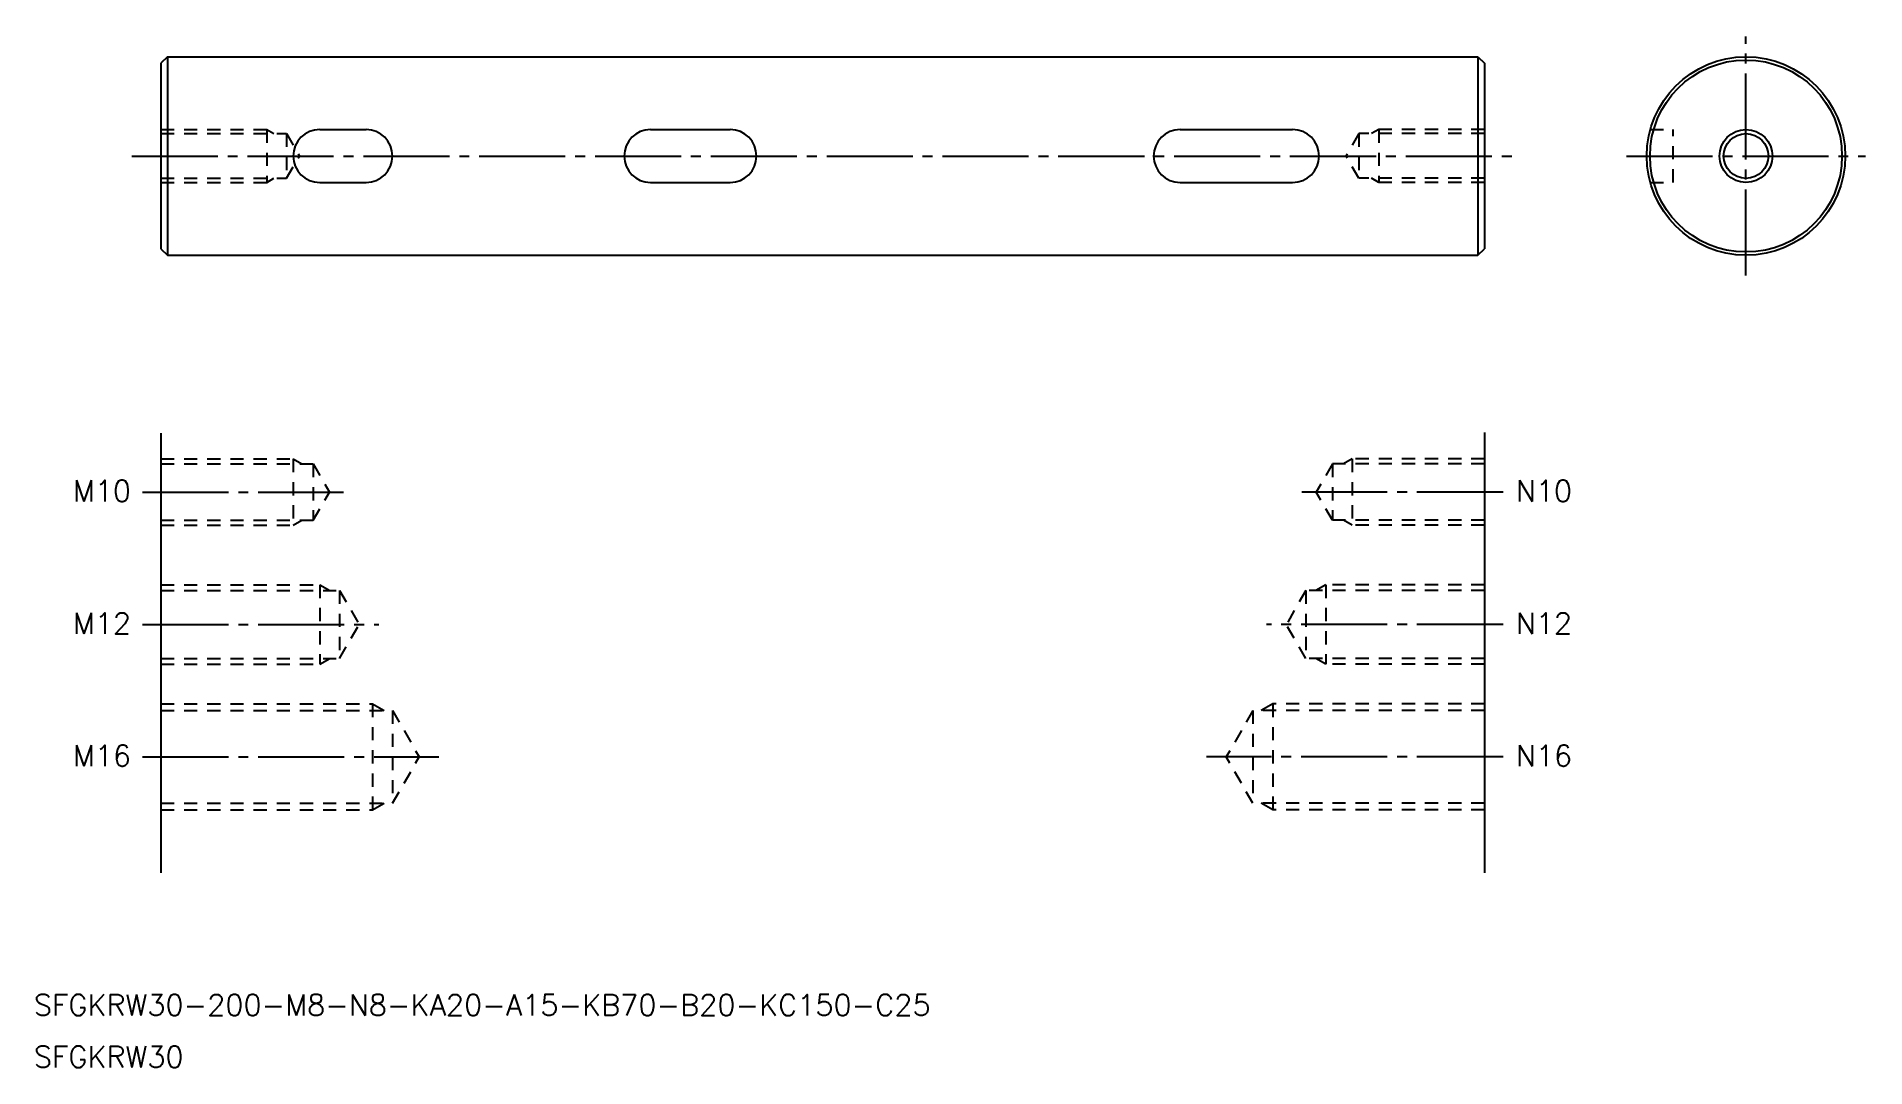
# Model space of a CAD drawing. Extents: x -23 to 253, y -143 to 13.
import ezdxf

# ---------------------------------------------------------------- set-up
doc = ezdxf.new("R2010")
doc.units = 0
doc.linetypes.add('CENTER', pattern=[17.5, 13, -1.5, 1.5, -1.5])
doc.linetypes.add('DASHED', pattern=[3.5, 2, -1.5])
doc.layers.get('0').update_dxf_attribs({"linetype": 'CONTINUOUS'})
doc.layers.add('CENTER', color=1, linetype='CENTER')
doc.styles.get("Standard").update_dxf_attribs({"font": 'txt.shx', "bigfont": '@extfont2.shx'})

msp = doc.modelspace()

# ---------------------------------------------------------------- linework, layer by layer
at = {"color": 7, "linetype": 'CONTINUOUS'}
for p, q in [((-3.05, 9.7), (-4.05, 8.7)), ((-4.05, 8.7), (-4.05, -19.3)), ((-3.05, 9.7), (194.95, 9.7)), ((-3.05, 9.7), (-3.05, -20.3)), ((194.95, 9.7), (194.95, -20.3)), ((194.95, 9.7), (195.95, 8.7)), ((195.95, 8.7), (195.95, -19.3)), ((19.95, -1.3), (26.95, -1.3)), ((69.95, -1.3), (81.95, -1.3)), ((149.95, -1.3), (166.95, -1.3)), ((19.95, -9.3), (26.95, -9.3)), ((69.95, -9.3), (81.95, -9.3)), ((149.95, -9.3), (166.95, -9.3)), ((-4.05, -19.3), (-3.05, -20.3)), ((194.95, -20.3), (195.95, -19.3)), ((-3.05, -20.3), (194.95, -20.3)), ((-4.05, -47.16), (-4.05, -113.6)), ((195.95, -47.07), (195.95, -113.6))]:
    msp.add_line(p, q, dxfattribs=at)
for p, q in [((195.95, 1.7), (195.95, 1.7)), ((195.95, -5.3), (195.95, -5.3))]:
    msp.add_line(p, q)
at = {"color": 3, "linetype": 'DASHED'}
for p, q in [((-4.05, -1.3), (11.95, -1.3)), ((-4.05, -1.92), (14.95, -1.92)), ((11.95, -1.3), (11.95, -9.3)), ((11.95, -1.3), (13.03, -1.92)), ((14.95, -1.92), (14.95, -8.67)), ((14.95, -1.92), (16.9, -5.3)), ((176.95, -1.92), (175, -5.3)), ((195.95, -1.92), (176.95, -1.92)), ((176.95, -1.92), (176.95, -8.67)), ((179.95, -1.3), (178.87, -1.92)), ((195.95, -1.3), (179.95, -1.3)), ((179.95, -1.3), (179.95, -9.3)), ((221, -1.3), (224.45, -1.3)), ((224.45, -9.3), (224.45, -1.3)), ((14.95, -8.67), (16.9, -5.3)), ((176.95, -8.67), (175, -5.3)), ((-4.05, -8.67), (14.95, -8.67)), ((-4.05, -9.3), (11.95, -9.3)), ((11.95, -9.3), (13.03, -8.67)), ((195.95, -8.67), (176.95, -8.67)), ((179.95, -9.3), (178.87, -8.67)), ((195.95, -9.3), (179.95, -9.3)), ((221, -9.3), (224.45, -9.3)), ((-4.05, -51.07), (15.95, -51.07)), ((-4.05, -51.82), (18.95, -51.82)), ((15.95, -51.07), (15.95, -61.07)), ((15.95, -51.07), (17.25, -51.82)), ((18.95, -51.82), (18.95, -60.32)), ((18.95, -51.82), (21.41, -56.07)), ((172.95, -51.82), (170.5, -56.07)), ((195.95, -51.82), (172.95, -51.82)), ((172.95, -51.82), (172.95, -60.32)), ((175.95, -51.07), (174.65, -51.82)), ((195.95, -51.07), (175.95, -51.07)), ((175.95, -51.07), (175.95, -61.07)), ((18.95, -60.32), (21.41, -56.07)), ((172.95, -60.32), (170.5, -56.07)), ((-4.05, -60.32), (18.95, -60.32)), ((15.95, -61.07), (17.25, -60.32)), ((195.95, -60.32), (172.95, -60.32)), ((175.95, -61.07), (174.65, -60.32)), ((-4.05, -61.07), (15.95, -61.07)), ((195.95, -61.07), (175.95, -61.07)), ((-4.05, -70.07), (19.95, -70.07)), ((-4.05, -70.94), (22.95, -70.94)), ((19.95, -70.07), (19.95, -82.07)), ((19.95, -70.07), (21.47, -70.94)), ((22.95, -70.94), (25.91, -76.07)), ((22.95, -70.94), (22.95, -81.19)), ((168.95, -70.94), (165.99, -76.07)), ((195.95, -70.94), (168.95, -70.94)), ((168.95, -70.94), (168.95, -81.19)), ((171.95, -70.07), (170.44, -70.94)), ((195.95, -70.07), (171.95, -70.07)), ((171.95, -70.07), (171.95, -82.07)), ((22.95, -81.19), (25.91, -76.07)), ((168.95, -81.19), (165.99, -76.07)), ((-4.05, -81.19), (22.95, -81.19)), ((-4.05, -82.07), (19.95, -82.07)), ((19.95, -82.07), (21.47, -81.19)), ((195.95, -81.19), (168.95, -81.19)), ((171.95, -82.07), (170.44, -81.19)), ((195.95, -82.07), (171.95, -82.07)), ((-4.05, -88.07), (27.95, -88.07)), ((27.95, -88.07), (27.95, -104.07)), ((27.95, -88.07), (29.68, -89.07)), ((163.95, -88.07), (162.22, -89.07)), ((195.95, -88.07), (163.95, -88.07)), ((163.95, -88.07), (163.95, -104.07)), ((-4.05, -89.07), (30.95, -89.07)), ((30.95, -89.07), (34.99, -96.07)), ((30.95, -89.07), (30.95, -103.07)), ((160.95, -89.07), (156.91, -96.07)), ((195.95, -89.07), (160.95, -89.07)), ((160.95, -89.07), (160.95, -103.07)), ((30.95, -103.07), (34.99, -96.07)), ((160.95, -103.07), (156.91, -96.07)), ((-4.05, -103.07), (30.95, -103.07)), ((-4.05, -104.07), (27.95, -104.07)), ((27.95, -104.07), (29.68, -103.07)), ((195.95, -103.07), (160.95, -103.07)), ((163.95, -104.07), (162.22, -103.07)), ((195.95, -104.07), (163.95, -104.07))]:
    msp.add_line(p, q, dxfattribs=at)
at = {"color": 7, "linetype": 'CONTINUOUS'}
for radius in [15, 14.5, 3.38]:
    msp.add_circle((235.45, -5.3), radius, dxfattribs=at)
at = {"color": 3, "linetype": 'CONTINUOUS'}
msp.add_circle((235.45, -5.3), 4, dxfattribs=at)
at = {"color": 7, "linetype": 'CONTINUOUS'}
for centre, start, end in [((19.95, -5.3), 90, 270), ((26.95, -5.3), 270, 90), ((69.95, -5.3), 90, 270), ((81.95, -5.3), 270, 90), ((149.95, -5.3), 90, 270), ((166.95, -5.3), 270, 90)]:
    msp.add_arc(centre, 4, start, end, dxfattribs=at)
at = {"layer": 'CENTER', "color": 1, "linetype": 'CENTER'}
for p, q in [((235.45, -23.34), (235.45, 12.74)), ((-8.45, -5.3), (200.35, -5.3)), ((217.41, -5.3), (253.49, -5.3)), ((-6.84, -56.07), (23.57, -56.07)), ((198.74, -56.07), (168.33, -56.07)), ((-6.84, -76.07), (28.9, -76.07)), ((198.74, -76.07), (163, -76.07)), ((-6.84, -96.07), (37.95, -96.07)), ((198.74, -96.07), (153.95, -96.07))]:
    msp.add_line(p, q, dxfattribs=at)

# ---------------------------------------------------------------- texts
for s, p in [('M10', (-17.33, -57.49)), ('N10', (200.67, -57.49)), ('M12', (-17.33, -77.49)), ('N12', (200.67, -77.49)), ('M16', (-17.33, -97.49)), ('N16', (200.67, -97.49)), ('SFGKRW30-200-M8-N8-KA20-A15-KB70-B20-KC150-C25', (-23.24, -135.14)), ('SFGKRW30', (-23.24, -142.98))]:
    msp.add_text(s, height=3.2).set_placement(p)

doc.saveas('drawing.dxf')
